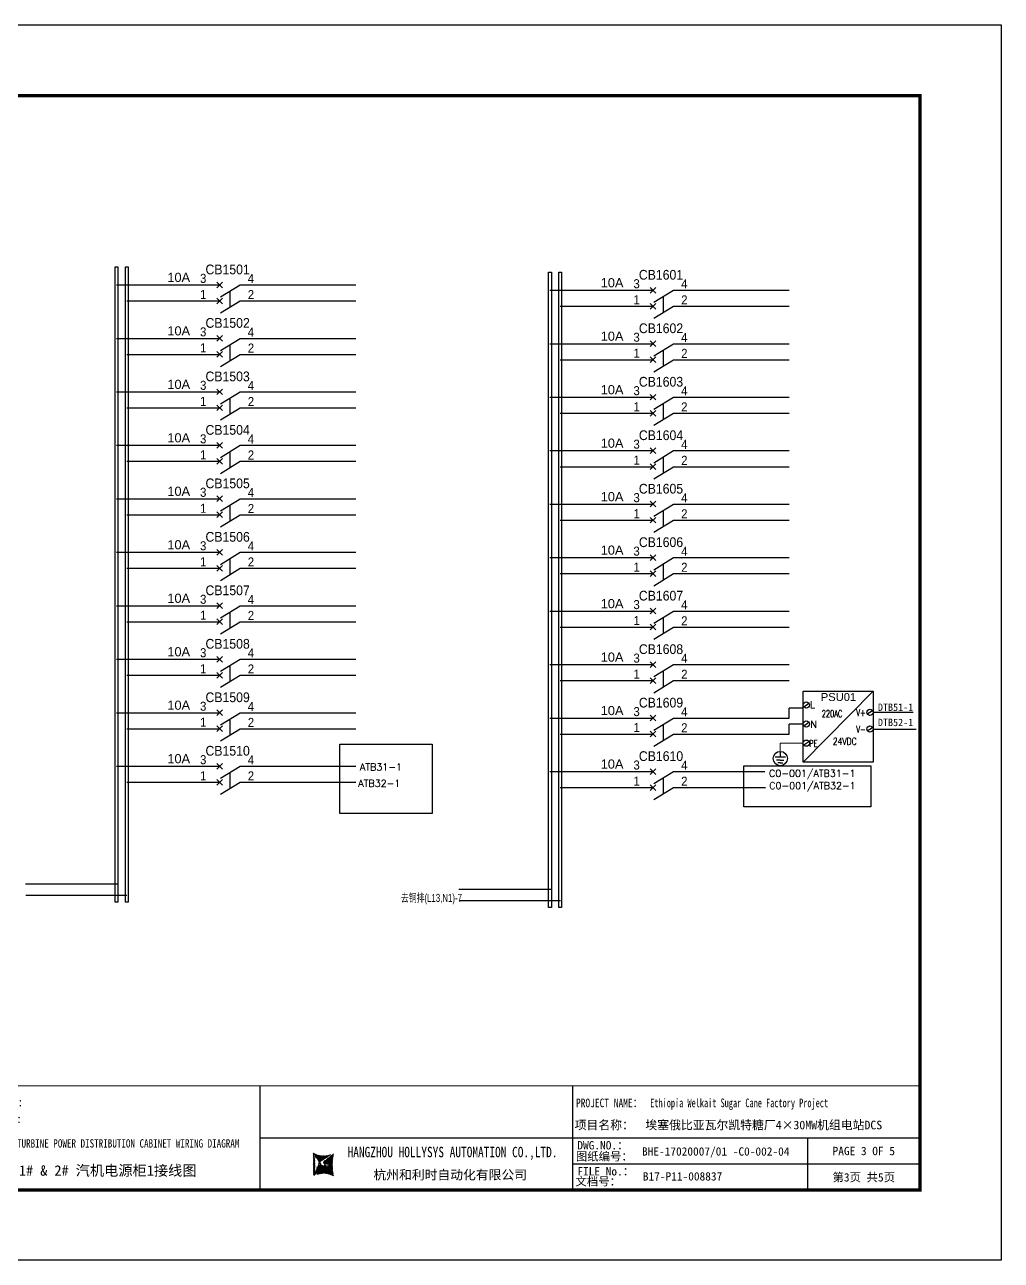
# Model space of a CAD drawing. Extents: x 81444 to 119867, y -54816 to -29062.
# Drawn here: x 103000 to 105811, y -41495 to -37937 of the extents above; entities that cross this region are included whole.
import ezdxf
from ezdxf.enums import TextEntityAlignment as Align
from ezdxf.lldxf.tags import DXFTag

# ---------------------------------------------------------------- set-up
doc = ezdxf.new("R2010")
doc.units = 0
doc.header["$LTSCALE"] = 100
doc.header["$MEASUREMENT"] = 0
for name, color, linetype in [('t', 1, 'Continuous'), ('标准图框及表格', 7, 'Continuous'), ('空气开关', 7, 'Continuous')]:
    doc.layers.add(name, color=color, linetype=linetype)
doc.layers.add('细实线', color=7, linetype='Continuous', lineweight=20)
doc.styles.add('HZ', font='arial.ttf', dxfattribs={"width": 0.7})
doc.styles.add('HZTXT1', font='', dxfattribs={"width": 0.8})
doc.styles.add('ROMANS', font='romans', dxfattribs={"width": 0.8, "height": 2})
doc.styles.add('SIMPLEX', font='simplex')
doc.styles.get("Standard").update_dxf_attribs({"font": ''})
doc.styles.get('HZTXT1').set_extended_font_data('SimSun')
doc.styles.get('Standard').set_extended_font_data('SimSun')
tags = doc.linetypes.add('CENTER', pattern=[2, 1.25, -0.25, 0.25, -0.25]).pattern_tags.tags
tags[10:11] = [DXFTag(74, 4), DXFTag(75, 0), DXFTag(340, '0'), DXFTag(46, 1.0), DXFTag(50, 0.0), DXFTag(44, 0.0), DXFTag(45, 0.0)]
tags[8:9] = [DXFTag(74, 4), DXFTag(75, 0), DXFTag(340, '0'), DXFTag(46, 1.0), DXFTag(50, 0.0), DXFTag(44, 0.0), DXFTag(45, 0.0)]
tags[6:7] = [DXFTag(74, 4), DXFTag(75, 0), DXFTag(340, '0'), DXFTag(46, 1.0), DXFTag(50, 0.0), DXFTag(44, 0.0), DXFTag(45, 0.0)]
tags[4:5] = [DXFTag(74, 4), DXFTag(75, 0), DXFTag(340, '0'), DXFTag(46, 1.0), DXFTag(50, 0.0), DXFTag(44, 0.0), DXFTag(45, 0.0)]
tags = doc.linetypes.add('HIDDEN', pattern=[0.375, 0.25, -0.125]).pattern_tags.tags
tags[6:7] = [DXFTag(74, 4), DXFTag(75, 0), DXFTag(340, '0'), DXFTag(46, 1.0), DXFTag(50, 0.0), DXFTag(44, 0.0), DXFTag(45, 0.0)]
tags[4:5] = [DXFTag(74, 4), DXFTag(75, 0), DXFTag(340, '0'), DXFTag(46, 1.0), DXFTag(50, 0.0), DXFTag(44, 0.0), DXFTag(45, 0.0)]

# ---------------------------------------------------------------- blocks, each defined once
blk = doc.blocks.new('供电端子')
at = {"style": 'HZ', "width": 0.7}
blk.add_attdef('供电端子', (0, 0), '', height=17, dxfattribs=at)
blk = doc.blocks.new('图框')
at = {"layer": '标准图框及表格'}
h = blk.add_hatch(dxfattribs=at)
h.set_pattern_fill('ANSI31', color=5, scale=8.329864, style=0)
edge = h.paths.add_edge_path()
edge.add_arc((2399.3, -2998.2), 55.2, 238.1092, 291.6532)
edge.add_line((2419.6, -3049.4), (2388.5, -3070.2))
edge.add_arc((2238.9, -3078.3), 135.4, 346.3915, 374.25)
edge.add_line((2370.5, -3110.2), (2397.5, -3087.9))
edge.add_line((2391.3, -3080.3), (2396.1, -3080.9))
edge.add_spline(control_points=[(2397.5, -3087.9), (2398.4, -3087), (2400, -3085.5), (2399.9, -3081.3), (2397.4, -3081), (2396.1, -3080.9)], knot_values=[0, 0, 0, 0, 6.844331, 12.400427, 18.769243, 18.769243, 18.769243, 18.769243], weights=[1, 1, 1, 1, 1, 1], degree=3, periodic=0)
edge.add_spline(control_points=[(2388.5, -3070.3), (2387.8, -3070.9), (2386.5, -3072), (2385.5, -3073.4), (2385.1, -3074)], knot_values=[0, 0, 0, 0, 5.253674, 9.488439, 9.488439, 9.488439, 9.488439], weights=[1, 1, 1, 1, 1], degree=3, periodic=0)
edge.add_spline(control_points=[(2386.3, -3072.3), (2385.7, -3072.9), (2384.6, -3074.4), (2384.9, -3077.7), (2387.9, -3079.9), (2390.2, -3080.1), (2391.3, -3080.3)], knot_values=[10.665975, 10.665975, 10.665975, 10.665975, 18.977704, 28.894558, 41.119554, 52.646925, 52.646925, 52.646925, 52.646925], weights=[1, 1, 1, 1, 1, 1, 1], degree=3, periodic=0)
h = blk.add_hatch(dxfattribs=at)
h.set_pattern_fill('ANSI31', color=3, scale=8.329864, style=0)
edge = h.paths.add_edge_path()
edge.add_line((2402.5, -3075.8), (2407.7, -3076.4))
edge.add_spline(control_points=[(2401, -3068.8), (2400.2, -3069.6), (2398.5, -3071.2), (2398.6, -3075.4), (2401.1, -3075.6), (2402.4, -3075.8)], knot_values=[0, 0, 0, 0, 6.844331, 12.400427, 18.769243, 18.769243, 18.769243, 18.769243], weights=[1, 1, 1, 1, 1, 1], degree=3, periodic=0)
edge.add_line((2428, -3046.5), (2401, -3068.8))
edge.add_spline(control_points=[(2412.6, -3083.9), (2413, -3083.4), (2413.9, -3082.1), (2413.6, -3078.9), (2410.7, -3076.8), (2408.3, -3076.5), (2407.2, -3076.4)], knot_values=[12.654089, 12.654089, 12.654089, 12.654089, 18.977704, 28.894558, 41.119554, 52.646925, 52.646925, 52.646925, 52.646925], weights=[1, 1, 1, 1, 1, 1, 1], degree=3, periodic=0)
edge.add_line((2411.6, -3085), (2412.8, -3083.7))
edge.add_line((2410, -3086.4), (2411.6, -3085))
edge.add_line((2378.9, -3107.2), (2410, -3086.4))
edge.add_arc((2399.3, -3158.5), 55.2, 58.1092, 111.6532)
edge.add_arc((2559.6, -3078.3), 135.4, 166.3915, 194.25)
at = {"color": 7}
for p, q in [((2215.6, -2851.6), (2215.6, -3151.6)), ((3115.6, -2851.6), (3115.6, -3151.6)), ((0, -2911.6), (1340.2, -2911.6)), ((2215.6, -3001.6), (3115.6, -3001.6)), ((3115.6, -3001.6), (4115.6, -3001.6)), ((3791.8, -3001.6), (3791.8, -3151.6)), ((0, -3031.6), (1340.2, -3031.6)), ((4115.6, -3076.6), (3115.6, -3076.6))]:
    blk.add_line(p, q, dxfattribs=at)
at = {"color": 7, "const_width": 3}
blk.add_lwpolyline([(4115.6, -2851.6), (0, -2851.6)], dxfattribs=at)
at = {"layer": 't', "color": 7}
for p, q in [((31.9, -2905), (59.9, -2859.1)), ((87.8, -2905), (59.9, -2859.1)), ((31.9, -2905), (87.8, -2905)), ((31.9, -2993), (59.9, -2947.1)), ((87.8, -2993), (59.9, -2947.1)), ((31.9, -2993), (87.8, -2993))]:
    blk.add_line(p, q, dxfattribs=at)
at = {"layer": 't', "color": 7, "const_width": 9.62}
blk.add_lwpolyline([(4115.6, -3151.6), (4115.6, 0), (0, 0), (0, -3151.6)], close=True, dxfattribs=at)
at = {"layer": 't', "color": 7, "const_width": 2.4}
for points in [[(118.8, -2852.8), (118.8, -3151.6)], [(299.1, -2852.8), (299.1, -3151.6)], [(604.4, -2852.8), (604.4, -3156.4)], [(792, -2852.8), (792, -3156.4)], [(979.6, -2852.8), (979.6, -3156.4)], [(1159.9, -2852.8), (1159.9, -3156.4)], [(1340.2, -2852.8), (1340.2, -3156.4)]]:
    blk.add_lwpolyline(points, dxfattribs=at)
at = {"color": 7, "linetype": 'CENTER'}
for s, height, p in [('图纸编号：', 24, (3125.2, -3066.7)), ('杭州和利时自动化有限公司', 27, (2542.5, -3121.1)), ('文档号：', 24, (3124, -3138.7))]:
    blk.add_text(s, height=height, dxfattribs=at).set_placement(p)
at = {"color": 7, "flags": 8}
for tag, p, height in [('DWG.NAME:', (1381.6, -2910.4), 25), ('PROJECTNAME:', (3125.5, -2912.8), 24), ('PROJECTNAME：', (3339.1, -2913.1), 25), ('DWG.NO.:', (3128.2, -3030.4), 24), ('图纸编号', (3315.4, -3052.4), 24), ('FILENO.:', (3128.7, -3106.1), 24), ('文档号', (3317.7, -3124.1), 24)]:
    blk.add_attdef(tag, p, '', height=height, dxfattribs=at)
for tag, height, p in [('RENLIU', 24, (698.2, -2950.4)), ('SHUFENWANG', 24, (885.8, -2950.4)), ('FANGHOU', 24, (1069.7, -2950.4)), ('DANDANLI', 24, (1250, -2950.4)), ('A', 23, (59.9, -2974.9)), ('设计时间', 23, (213.9, -2974.9)), ('刘仁', 23, (698.2, -3002.2)), ('王姝芬', 23, (885.8, -3002.2)), ('侯方', 23, (1069.7, -3002.2)), ('李丹丹', 23, (1250, -3002.2)), ('#10STATIONONTROLCABINETCOVER', 30, (1777.9, -3017.2)), ('REV.', 24, (59.4, -3063)), ('DATE', 24, (208.9, -3063)), ('DESCRIPTION', 24, (451.7, -3063)), ('PREPARED', 24, (698.2, -3063)), ('CHECKED', 24, (885.8, -3063)), ('SIGNED', 24, (1069.7, -3063)), ('APPROVED', 24, (1250, -3063)), ('PAGEXOFX', 24, (3953.7, -3039.1)), ('图纸名称', 30, (1777.9, -3094.7)), ('第几页共几页', 24, (3953.7, -3114.1))]:
    blk.add_attdef(tag, text='', height=height, dxfattribs=at).set_placement(p, align=Align.MIDDLE)
for tag, p in [('图纸名称:', (1377.8, -2965.9)), ('项目名称：', (3121.6, -2984.3)), ('项目名称：', (3325, -2984.3))]:
    blk.add_attdef(tag, text='', height=25, dxfattribs=at).set_placement(p, align=Align.BOTTOM_LEFT)
at = {"color": 7, "width": 0.8, "flags": 8}
blk.add_attdef('HANGZHOUHOLLYSYSAUTOMATIONCO.,LTD.', text='', height=24, dxfattribs=at).set_placement((2770.1, -3045.7), align=Align.MIDDLE)
at = {"layer": 't', "color": 7}
for s, p in [('版次', (59.9, -3117.6)), ('日  期', (204.2, -3117.6)), ('描  述', (444.5, -3117.6)), ('设  计', (701.5, -3117.6)), ('审  核', (885.6, -3117.6)), ('会  签', (1065, -3117.6)), ('审  批', (1245.3, -3117.6))]:
    blk.add_text(s, height=25, dxfattribs=at).set_placement(p, align=Align.MIDDLE_CENTER)
at = {"layer": '标准图框及表格', "color": 5, "style": 'HZ'}
for s, p in [('pgqh', (2373.9, -3059.7)), ('hollilas', (2374.1, -3086))]:
    blk.add_text(s, height=5.21, dxfattribs=at).set_placement(p)
at = {"layer": '标准图框及表格', "color": 3, "style": 'HZ'}
for s, height, p in [('auto', 8.68, (2400.9, -3074.2)), ('hollysys', 4.34, (2402.5, -3099.7))]:
    blk.add_text(s, height=height, dxfattribs=at).set_placement(p)
blk = doc.blocks.new('SM电源接线块配电')
at = {"color": 7}
for p, q in [((1.5, -45.1), (16.4, -35.1)), ((184.6, -66.2), (199.6, -56.3)), ((1.5, -100.1), (16.4, -90.1)), ((184.6, -114.7), (199.6, -104.7)), ((1.5, -155.1), (16.4, -145.2))]:
    blk.add_line(p, q, dxfattribs=at)
blk.add_lwpolyline([(0, 0), (201.1, 0), (201.1, -204.6), (0, -204.6)], close=True, dxfattribs=at)
for centre in [(9, -40.1), (192.1, -61.3), (9, -95.1), (192.1, -109.7), (9, -150.2)]:
    blk.add_circle(centre, 8.97, dxfattribs=at)
at = {"layer": '细实线'}
blk.add_line((0, -204.6), (201.1, 0), dxfattribs=at)
at = {"layer": '空气开关', "style": 'ROMANS'}
for s, p in [('L', (19.5, -49.5)), ('N', (20.9, -106.1))]:
    blk.add_text(s, height=20, dxfattribs=at).set_placement(p)
at = {"layer": '空气开关', "style": 'ROMANS', "width": 0.7}
blk.add_text('220AC', height=20, dxfattribs=at).set_placement((83.2, -75.4), align=Align.CENTER)
for s, p in [('V+', (153.2, -72.2)), ('V-', (153.2, -120.7)), ('PE', (17.3, -161.1))]:
    blk.add_text(s, height=20, dxfattribs=at).set_placement(p)
at = {"layer": '细实线', "color": 0, "style": 'HZ'}
blk.add_attdef('电源位号', text='', height=23, dxfattribs=at).set_placement((101.6, -28.8), align=Align.CENTER)
at = {"layer": '细实线', "color": 0, "style": 'ROMANS', "width": 0.8}
blk.add_attdef('24VDC', text='', height=20, dxfattribs=at).set_placement((119.6, -155.3), align=Align.CENTER)
at = {"layer": '细实线', "style": 'HZ'}
blk.add_attdef('电流', text='', height=20, dxfattribs=at).set_placement((111, -185.9), align=Align.CENTER)

msp = doc.modelspace()

# ---------------------------------------------------------------- linework, layer by layer
at = {"color": 43}
for p, q in [((103264.6, -38686.5), (103561.2, -38686.5)), ((103619.8, -38686.5), (103953.5, -38686.5)), ((104511.8, -38701.9), (104808.5, -38701.9)), ((104867, -38701.9), (105200.7, -38701.9)), ((103264.6, -38840.5), (103561.2, -38840.5)), ((103619.8, -38840.5), (103953.5, -38840.5)), ((104511.8, -38855.9), (104808.5, -38855.9)), ((104867, -38855.9), (105200.7, -38855.9)), ((103264.6, -38994.5), (103561.2, -38994.5)), ((103619.8, -38994.5), (103953.5, -38994.5)), ((104511.8, -39009.9), (104808.5, -39009.9)), ((104867, -39009.9), (105200.7, -39009.9)), ((103264.6, -39148.5), (103561.2, -39148.5)), ((103619.8, -39148.5), (103953.5, -39148.5)), ((104511.8, -39163.9), (104808.5, -39163.9)), ((104867, -39163.9), (105200.7, -39163.9)), ((103264.6, -39302.5), (103561.2, -39302.5)), ((103619.8, -39302.5), (103953.5, -39302.5)), ((104511.8, -39317.9), (104808.5, -39317.9)), ((104867, -39317.9), (105200.7, -39317.9)), ((103264.6, -39456.5), (103561.2, -39456.5)), ((103619.8, -39456.5), (103953.5, -39456.5)), ((104511.8, -39471.9), (104808.5, -39471.9)), ((104867, -39471.9), (105200.7, -39471.9)), ((103264.6, -39610.5), (103561.2, -39610.5)), ((103619.8, -39610.5), (103953.5, -39610.5)), ((104511.8, -39625.9), (104808.5, -39625.9)), ((104867, -39625.9), (105200.7, -39625.9)), ((103264.6, -39764.5), (103561.2, -39764.5)), ((103619.8, -39764.5), (103953.5, -39764.5)), ((104511.8, -39779.9), (104808.5, -39779.9)), ((104867, -39779.9), (105200.7, -39779.9)), ((103264.6, -39918.5), (103561.2, -39918.5)), ((103619.8, -39918.5), (103953.5, -39918.5)), ((104511.8, -39933.9), (104808.5, -39933.9)), ((104867, -39933.9), (105200.7, -39933.9)), ((103264.6, -40072.5), (103561.2, -40072.5)), ((103619.8, -40072.5), (103953.5, -40072.5)), ((104511.8, -40087.9), (104808.5, -40087.9)), ((104867, -40087.9), (105129.9, -40087.9)), ((103002.4, -40411.5), (103268.9, -40411.5)), ((104249.6, -40426.9), (104516.1, -40426.9))]:
    msp.add_line(p, q, dxfattribs=at)
at = {"color": 6}
for p, q in [((103569.3, -38694.6), (103553.1, -38678.4)), ((103553.1, -38694.6), (103569.3, -38678.4)), ((103563.3, -38721.3), (103619.8, -38686.5)), ((104816.6, -38710), (104800.4, -38693.8)), ((104800.4, -38710), (104816.6, -38693.8)), ((104810.5, -38736.7), (104867, -38701.9)), ((103553.1, -38740.7), (103569.3, -38724.5)), ((103569.3, -38740.7), (103553.1, -38724.5)), ((103563.3, -38767.4), (103619.8, -38732.6)), ((104800.4, -38756.1), (104816.6, -38739.9)), ((104816.6, -38756.1), (104800.4, -38739.9)), ((104810.5, -38782.8), (104867, -38748)), ((103569.3, -38848.6), (103553.1, -38832.4)), ((103553.1, -38848.6), (103569.3, -38832.4)), ((103563.3, -38875.3), (103619.8, -38840.5)), ((104816.6, -38864), (104800.4, -38847.8)), ((104800.4, -38864), (104816.6, -38847.8)), ((103569.3, -38894.7), (103553.1, -38878.5)), ((103553.1, -38894.7), (103569.3, -38878.5)), ((103563.3, -38921.4), (103619.8, -38886.6)), ((104810.5, -38890.7), (104867, -38855.9)), ((104816.6, -38910.1), (104800.4, -38893.9)), ((104800.4, -38910.1), (104816.6, -38893.9)), ((104810.5, -38936.8), (104867, -38902)), ((103553.1, -39002.6), (103569.3, -38986.4)), ((103569.3, -39002.6), (103553.1, -38986.4)), ((103563.3, -39029.3), (103619.8, -38994.5)), ((104800.4, -39018), (104816.6, -39001.8)), ((104816.6, -39018), (104800.4, -39001.8)), ((104810.5, -39044.7), (104867, -39009.9)), ((103553.1, -39048.7), (103569.3, -39032.5)), ((103569.3, -39048.7), (103553.1, -39032.5)), ((103563.3, -39075.4), (103619.8, -39040.6)), ((104800.4, -39064.1), (104816.6, -39047.9)), ((104816.6, -39064.1), (104800.4, -39047.9)), ((104810.5, -39090.8), (104867, -39056)), ((103569.3, -39156.6), (103553.1, -39140.4)), ((103553.1, -39156.6), (103569.3, -39140.4)), ((103563.3, -39183.3), (103619.8, -39148.5)), ((104816.6, -39172), (104800.4, -39155.8)), ((104800.4, -39172), (104816.6, -39155.8)), ((104810.5, -39198.7), (104867, -39163.9)), ((103569.3, -39202.7), (103553.1, -39186.5)), ((103553.1, -39202.7), (103569.3, -39186.5)), ((103563.3, -39229.4), (103619.8, -39194.6)), ((104816.6, -39218.1), (104800.4, -39201.9)), ((104800.4, -39218.1), (104816.6, -39201.9)), ((104810.5, -39244.8), (104867, -39210)), ((103553.1, -39310.6), (103569.3, -39294.4)), ((103569.3, -39310.6), (103553.1, -39294.4)), ((103563.3, -39337.3), (103619.8, -39302.5)), ((104800.4, -39326), (104816.6, -39309.8)), ((104816.6, -39326), (104800.4, -39309.8)), ((103553.1, -39356.7), (103569.3, -39340.5)), ((103569.3, -39356.7), (103553.1, -39340.5)), ((103563.3, -39383.4), (103619.8, -39348.6)), ((104810.5, -39352.7), (104867, -39317.9)), ((104800.4, -39372.1), (104816.6, -39355.9)), ((104816.6, -39372.1), (104800.4, -39355.9)), ((104810.5, -39398.8), (104867, -39364)), ((103569.3, -39464.6), (103553.1, -39448.4)), ((103553.1, -39464.6), (103569.3, -39448.4)), ((103563.3, -39491.3), (103619.8, -39456.5)), ((104816.6, -39480), (104800.4, -39463.8)), ((104800.4, -39480), (104816.6, -39463.8)), ((104810.5, -39506.7), (104867, -39471.9)), ((103569.3, -39510.7), (103553.1, -39494.5)), ((103553.1, -39510.7), (103569.3, -39494.5)), ((103563.3, -39537.4), (103619.8, -39502.6)), ((104816.6, -39526.1), (104800.4, -39509.9)), ((104800.4, -39526.1), (104816.6, -39509.9)), ((104810.5, -39552.8), (104867, -39518)), ((103569.3, -39618.6), (103553.1, -39602.4)), ((103553.1, -39618.6), (103569.3, -39602.4)), ((103563.3, -39645.3), (103619.8, -39610.5)), ((104816.6, -39634), (104800.4, -39617.8)), ((104800.4, -39634), (104816.6, -39617.8)), ((104810.5, -39660.7), (104867, -39625.9)), ((103569.3, -39664.7), (103553.1, -39648.5)), ((103553.1, -39664.7), (103569.3, -39648.5)), ((103563.3, -39691.4), (103619.8, -39656.6)), ((104816.6, -39680.1), (104800.4, -39663.9)), ((104800.4, -39680.1), (104816.6, -39663.9)), ((104810.5, -39706.8), (104867, -39672)), ((103553.1, -39772.6), (103569.3, -39756.4)), ((103569.3, -39772.6), (103553.1, -39756.4)), ((103563.3, -39799.3), (103619.8, -39764.5)), ((104800.4, -39788), (104816.6, -39771.8)), ((104816.6, -39788), (104800.4, -39771.8)), ((103553.1, -39818.7), (103569.3, -39802.5)), ((103569.3, -39818.7), (103553.1, -39802.5)), ((103563.3, -39845.4), (103619.8, -39810.6)), ((104810.5, -39814.7), (104867, -39779.9)), ((104800.4, -39834.1), (104816.6, -39817.9)), ((104816.6, -39834.1), (104800.4, -39817.9)), ((104810.5, -39860.8), (104867, -39826)), ((103569.3, -39926.6), (103553.1, -39910.4)), ((103553.1, -39926.6), (103569.3, -39910.4)), ((103563.3, -39953.3), (103619.8, -39918.5)), ((104816.6, -39942), (104800.4, -39925.8)), ((104800.4, -39942), (104816.6, -39925.8)), ((104810.5, -39968.7), (104867, -39933.9)), ((103569.3, -39972.7), (103553.1, -39956.5)), ((103553.1, -39972.7), (103569.3, -39956.5)), ((103563.3, -39999.4), (103619.8, -39964.6)), ((104816.6, -39988.1), (104800.4, -39971.9)), ((104800.4, -39988.1), (104816.6, -39971.9)), ((104810.5, -40014.8), (104867, -39980)), ((103569.3, -40080.6), (103553.1, -40064.4)), ((103553.1, -40080.6), (103569.3, -40064.4)), ((103563.3, -40107.3), (103619.8, -40072.5)), ((104816.6, -40096), (104800.4, -40079.8)), ((104800.4, -40096), (104816.6, -40079.8)), ((104810.5, -40122.7), (104867, -40087.9)), ((103569.3, -40126.7), (103553.1, -40110.5)), ((103553.1, -40126.7), (103569.3, -40110.5)), ((103563.3, -40153.4), (103619.8, -40118.6)), ((104816.6, -40142.1), (104800.4, -40125.9)), ((104800.4, -40142.1), (104816.6, -40125.9)), ((104810.5, -40168.8), (104867, -40134))]:
    msp.add_line(p, q, dxfattribs=at)
at = {"color": 5}
for p, q in [((103294.3, -38732.6), (103561.2, -38732.6)), ((103619.8, -38732.6), (103952.9, -38732.6)), ((104541.5, -38748), (104808.5, -38748)), ((104867, -38748), (105200.1, -38748)), ((103294.3, -38886.6), (103561.2, -38886.6)), ((103619.8, -38886.6), (103952.9, -38886.6)), ((104541.5, -38902), (104808.5, -38902)), ((104867, -38902), (105200.1, -38902)), ((103294.3, -39040.6), (103561.2, -39040.6)), ((103619.8, -39040.6), (103952.9, -39040.6)), ((104541.5, -39056), (104808.5, -39056)), ((104867, -39056), (105200.1, -39056)), ((103294.3, -39194.6), (103561.2, -39194.6)), ((103619.8, -39194.6), (103952.9, -39194.6)), ((104541.5, -39210), (104808.5, -39210)), ((104867, -39210), (105200.1, -39210)), ((103294.3, -39348.6), (103561.2, -39348.6)), ((103619.8, -39348.6), (103952.9, -39348.6)), ((104541.5, -39364), (104808.5, -39364)), ((104867, -39364), (105200.1, -39364)), ((103294.3, -39502.6), (103561.2, -39502.6)), ((103619.8, -39502.6), (103952.9, -39502.6)), ((104541.5, -39518), (104808.5, -39518)), ((104867, -39518), (105200.1, -39518)), ((103294.3, -39656.6), (103561.2, -39656.6)), ((103619.8, -39656.6), (103952.9, -39656.6)), ((104541.5, -39672), (104808.5, -39672)), ((104867, -39672), (105200.1, -39672)), ((103294.3, -39810.6), (103561.2, -39810.6)), ((103619.8, -39810.6), (103952.9, -39810.6)), ((104541.5, -39826), (104808.5, -39826)), ((104867, -39826), (105200.1, -39826)), ((105200.3, -39980), (105200.1, -39951.1)), ((105240.6, -39951.1), (105200.3, -39951.1)), ((103294.3, -39964.6), (103561.2, -39964.6)), ((103619.8, -39964.6), (103952.9, -39964.6)), ((104541.5, -39980), (104808.5, -39980)), ((104867, -39980), (105200.1, -39980)), ((103294.3, -40118.6), (103561.2, -40118.6)), ((103619.8, -40118.6), (103952.9, -40118.6)), ((104541.5, -40134), (104808.5, -40134)), ((104867, -40134), (105132.1, -40134)), ((103003.8, -40443.9), (103294.4, -40443.9)), ((104251.1, -40459.3), (104541.7, -40459.3))]:
    msp.add_line(p, q, dxfattribs=at)
at = {"color": 2}
for p, q in [((105200.7, -39933.9), (105200.6, -39905)), ((105241.1, -39905), (105200.7, -39905))]:
    msp.add_line(p, q, dxfattribs=at)
at = {"color": 1}
msp.add_line((105441.9, -39917.2), (105557.4, -39917.2), dxfattribs=at)
at = {"color": 0}
msp.add_line((105441.9, -39965.6), (105566.1, -39965.6), dxfattribs=at)
for p, q in [((105174.6, -40046.7), (105159.9, -40046.7)), ((105174.6, -40054.8), (105164.1, -40054.8)), ((105174.6, -40031.5), (105174.6, -40046.7)), ((105189.3, -40046.7), (105174.6, -40046.7)), ((105174.6, -40054.8), (105185.1, -40054.8)), ((105174.6, -40063), (105167.3, -40063)), ((105174.6, -40063), (105181.9, -40063))]:
    msp.add_line(p, q)
at = {"color": 1}
for points in [[(101196.8, -37937.3), (105810.7, -37937.3), (105810.7, -41495.3), (101196.8, -41495.3)], [(103906.7, -40008.7), (104173.1, -40008.7), (104173.1, -40209), (103906.7, -40209)], [(105069.6, -40071.5), (105435.6, -40071.5), (105435.6, -40189.2), (105069.6, -40189.2)]]:
    msp.add_lwpolyline(points, close=True, dxfattribs=at)
at = {"color": 43}
for points in [[(103268.6, -38634.8), (103268.6, -40463.7), (103260.7, -40463.7), (103260.7, -38634.8)], [(104515.8, -38650.2), (104515.8, -40479), (104507.9, -40479), (104507.9, -38650.2)]]:
    msp.add_lwpolyline(points, close=True, dxfattribs=at)
at = {"color": 5}
for points in [[(103297.7, -38634.8), (103297.7, -40463.7), (103289.9, -40463.7), (103289.9, -38634.8)], [(104544.9, -38650.2), (104544.9, -40479), (104537.1, -40479), (104537.1, -38650.2)]]:
    msp.add_lwpolyline(points, close=True, dxfattribs=at)
msp.add_circle((105174.6, -40050.5), 20.5)
at = {"layer": '空气开关', "color": 6}
for p, q in [((103591.6, -38750), (103591.6, -38703.9)), ((104838.8, -38765.4), (104838.8, -38719.3)), ((103591.6, -38904), (103591.6, -38857.9)), ((104838.8, -38919.4), (104838.8, -38873.3)), ((103591.6, -39058), (103591.6, -39011.9)), ((104838.8, -39073.4), (104838.8, -39027.3)), ((103591.6, -39212), (103591.6, -39165.9)), ((104838.8, -39227.4), (104838.8, -39181.3)), ((103591.6, -39366), (103591.6, -39319.9)), ((104838.8, -39381.4), (104838.8, -39335.3)), ((103591.6, -39520), (103591.6, -39473.9)), ((104838.8, -39535.4), (104838.8, -39489.3)), ((103591.6, -39674), (103591.6, -39627.9)), ((104838.8, -39689.4), (104838.8, -39643.3)), ((103591.6, -39828), (103591.6, -39781.9)), ((104838.8, -39843.4), (104838.8, -39797.3)), ((103591.6, -39982), (103591.6, -39935.9)), ((104838.8, -39997.4), (104838.8, -39951.3)), ((103591.6, -40136), (103591.6, -40089.9)), ((104838.8, -40151.4), (104838.8, -40105.3))]:
    msp.add_line(p, q, dxfattribs=at)
at = {"layer": '细实线'}
msp.add_line((105240.6, -40006.2), (105174.6, -40006.2), dxfattribs=at)
at = {"layer": '细实线', "color": 0}
msp.add_line((105174.6, -40030), (105174.6, -40006.2), dxfattribs=at)

# ---------------------------------------------------------------- block references
at = {"color": 1}
ref = msp.add_blockref('图框', (101461.3, -38141.5), dxfattribs=at)
ref.add_attrib('第几页共几页', '第3页 共5页', dxfattribs={"color": 7, "height": 24, "flags": 8}).set_placement((105415, -41255.6), align=Align.MIDDLE)
ref.add_attrib('图纸编号', 'BHE-17020007/01 -C0-002-04', (104776.7, -41193.9), dxfattribs={"color": 7, "height": 24, "flags": 8})
ref.add_attrib('文档号', 'B17-P11-008837', (104779.1, -41265.6), dxfattribs={"color": 7, "height": 24, "flags": 8})
ref.add_attrib('图纸名称', '1# & 2# 汽机电源柜1接线图', dxfattribs={"color": 7, "height": 30, "flags": 8}).set_placement((103239.2, -41236.2), align=Align.MIDDLE)
ref.add_attrib('刘仁', '史丽红', dxfattribs={"color": 7, "height": 23, "flags": 8}).set_placement((102159.5, -41143.7), align=Align.MIDDLE)
ref.add_attrib('王姝芬', '潘丽君', dxfattribs={"color": 7, "height": 23, "flags": 8}).set_placement((102347.1, -41143.7), align=Align.MIDDLE)
ref.add_attrib('侯方', '张洁', dxfattribs={"color": 7, "height": 23, "flags": 8}).set_placement((102531.1, -41143.7), align=Align.MIDDLE)
ref.add_attrib('李丹丹', '王晓磊', dxfattribs={"color": 7, "height": 23, "flags": 8}).set_placement((102711.3, -41143.7), align=Align.MIDDLE)
ref.add_attrib('设计时间', '17.05.05', dxfattribs={"color": 7, "height": 23, "flags": 8}).set_placement((101675.2, -41116.4), align=Align.MIDDLE)
ref.add_attrib('A', 'E', dxfattribs={"color": 7, "height": 23, "flags": 8}).set_placement((101521.2, -41116.4), align=Align.MIDDLE)
ref.add_attrib('REV.', 'REV.', dxfattribs={"color": 7, "height": 24, "flags": 8}).set_placement((101520.7, -41204.5), align=Align.MIDDLE)
ref.add_attrib('DATE', 'DATE', dxfattribs={"color": 7, "height": 24, "flags": 8}).set_placement((101670.2, -41204.5), align=Align.MIDDLE)
ref.add_attrib('DESCRIBE', 'DESCRIPTION', dxfattribs={"color": 7, "height": 24, "flags": 8}).set_placement((101913, -41204.5), align=Align.MIDDLE)
ref.add_attrib('PREPARE', 'PREPARED', dxfattribs={"color": 7, "height": 24, "flags": 8}).set_placement((102159.5, -41204.5), align=Align.MIDDLE)
ref.add_attrib('VERIFY', 'CHECKED', dxfattribs={"color": 7, "height": 24, "flags": 8}).set_placement((102347.1, -41204.5), align=Align.MIDDLE)
ref.add_attrib('SIGN', 'SIGNED', dxfattribs={"color": 7, "height": 24, "flags": 8}).set_placement((102531.1, -41204.5), align=Align.MIDDLE)
ref.add_attrib('APPROVER', 'APPROVED', dxfattribs={"color": 7, "height": 24, "flags": 8}).set_placement((102711.3, -41204.5), align=Align.MIDDLE)
ref.add_attrib('RENLIU', 'Lihong Shi', dxfattribs={"color": 7, "height": 24, "flags": 8}).set_placement((102159.5, -41091.9), align=Align.MIDDLE)
ref.add_attrib('SHUFENWANG', 'Lijun Pan', dxfattribs={"color": 7, "height": 24, "width": 0.9, "flags": 8}).set_placement((102347.1, -41091.9), align=Align.MIDDLE)
ref.add_attrib('FANGHOU', 'Jie  Zhang', dxfattribs={"color": 7, "height": 24, "flags": 8}).set_placement((102531.1, -41091.9), align=Align.MIDDLE)
ref.add_attrib('DANDANLI', 'Xiaolei Wang', dxfattribs={"color": 7, "height": 24, "flags": 8}).set_placement((102711.3, -41091.9), align=Align.MIDDLE)
ref.add_attrib('DWG.NAME:', 'DWG.NAME:', (102843, -41051.9), dxfattribs={"color": 7, "height": 25, "flags": 8})
ref.add_attrib('#10STATIONONTROLCABINETCOVER', '1# & 2#  TURBINE POWER DISTRIBUTION CABINET WIRING DIAGRAM', dxfattribs={"color": 7, "height": 24, "width": 0.8, "flags": 8}).set_placement((103239.2, -41158.7), align=Align.MIDDLE)
ref.add_attrib('图纸名称:', '图纸名称:', dxfattribs={"color": 7, "height": 25, "flags": 8}).set_placement((102839.1, -41107.4), align=Align.BOTTOM_LEFT)
ref.add_attrib('HANGZHOUHOLLYSYSAUTOMATIONCO.,LTD', 'HANGZHOU HOLLYSYS AUTOMATION CO.,LTD.', dxfattribs={"color": 7, "height": 30, "width": 0.8, "flags": 8}).set_placement((104231.4, -41187.2), align=Align.MIDDLE)
ref.add_attrib('PROJECTNAME：', 'PROJECT NAME：', (104586.7, -41054.6), dxfattribs={"color": 7, "height": 25, "width": 0.8, "flags": 8})
ref.add_attrib('项目名称：', '项目名称：', dxfattribs={"color": 7, "height": 25, "flags": 8}).set_placement((104582.9, -41125.8), align=Align.BOTTOM_LEFT)
ref.add_attrib('PROJECTNAME：', 'Ethiopia Welkait Sugar Cane Factory Project', (104800.4, -41054.6), dxfattribs={"color": 7, "height": 25, "width": 0.7, "flags": 8})
ref.add_attrib('项目名称：', '埃塞俄比亚瓦尔凯特糖厂4×30MW机组电站DCS', dxfattribs={"color": 7, "height": 25, "flags": 8}).set_placement((104786.4, -41125.8), align=Align.BOTTOM_LEFT)
ref.add_attrib('PAGEXOFX', 'PAGE 3 OF 5', dxfattribs={"color": 7, "height": 24, "flags": 8}).set_placement((105415, -41180.6), align=Align.MIDDLE)
ref.add_attrib('DWG.NO.：', 'DWG.NO.：', (104590.7, -41176.1), dxfattribs={"color": 7, "height": 24, "flags": 8})
ref.add_attrib('FILENO.：', 'FILE No.：', (104590.7, -41251.1), dxfattribs={"color": 7, "height": 24, "flags": 8})
ref = msp.add_blockref('供电端子', (103584.2, -38656.1), dxfattribs=dict(xscale=0.9349999999976717, yscale=0.9349999999976717))
ref.add_attrib('供电端子', 'CB1501', dxfattribs={"height": 28.05, "style": 'HZ', "width": 0.9}).set_placement((103584.2, -38656.1), align=Align.CENTER)
ref = msp.add_blockref('供电端子', (103443.4, -38678.1), dxfattribs=dict(xscale=0.9349999999976717, yscale=0.9349999999976717))
ref.add_attrib('供电端子', '10A', dxfattribs={"height": 26.4, "style": 'HZ'}).set_placement((103443.4, -38678.1), align=Align.CENTER)
ref = msp.add_blockref('供电端子', (104690.6, -38693.5), dxfattribs=dict(xscale=0.9349999999976717, yscale=0.9349999999976717))
ref.add_attrib('供电端子', '10A', dxfattribs={"height": 26.4, "style": 'HZ'}).set_placement((104690.6, -38693.5), align=Align.CENTER)
ref = msp.add_blockref('供电端子', (104831.4, -38671.5), dxfattribs=dict(xscale=0.9349999999976717, yscale=0.9349999999976717))
ref.add_attrib('供电端子', 'CB1601', dxfattribs={"height": 28.05, "style": 'HZ', "width": 0.9}).set_placement((104831.4, -38671.5), align=Align.CENTER)
ref = msp.add_blockref('供电端子', (103584.2, -38810.1), dxfattribs=dict(xscale=0.9349999999976717, yscale=0.9349999999976717))
ref.add_attrib('供电端子', 'CB1502', dxfattribs={"height": 28.05, "style": 'HZ', "width": 0.9}).set_placement((103584.2, -38810.1), align=Align.CENTER)
ref = msp.add_blockref('供电端子', (103443.4, -38832.1), dxfattribs=dict(xscale=0.9349999999976717, yscale=0.9349999999976717))
ref.add_attrib('供电端子', '10A', dxfattribs={"height": 26.4, "style": 'HZ'}).set_placement((103443.4, -38832.1), align=Align.CENTER)
ref = msp.add_blockref('供电端子', (104831.4, -38825.5), dxfattribs=dict(xscale=0.9349999999976717, yscale=0.9349999999976717))
ref.add_attrib('供电端子', 'CB1602', dxfattribs={"height": 28.05, "style": 'HZ', "width": 0.9}).set_placement((104831.4, -38825.5), align=Align.CENTER)
ref = msp.add_blockref('供电端子', (104690.6, -38847.5), dxfattribs=dict(xscale=0.9349999999976717, yscale=0.9349999999976717))
ref.add_attrib('供电端子', '10A', dxfattribs={"height": 26.4, "style": 'HZ'}).set_placement((104690.6, -38847.5), align=Align.CENTER)
ref = msp.add_blockref('供电端子', (103443.4, -38986.1), dxfattribs=dict(xscale=0.9349999999976717, yscale=0.9349999999976717))
ref.add_attrib('供电端子', '10A', dxfattribs={"height": 26.4, "style": 'HZ'}).set_placement((103443.4, -38986.1), align=Align.CENTER)
ref = msp.add_blockref('供电端子', (103584.2, -38964.1), dxfattribs=dict(xscale=0.9349999999976717, yscale=0.9349999999976717))
ref.add_attrib('供电端子', 'CB1503', dxfattribs={"height": 28.05, "style": 'HZ', "width": 0.9}).set_placement((103584.2, -38964.1), align=Align.CENTER)
ref = msp.add_blockref('供电端子', (104831.4, -38979.5), dxfattribs=dict(xscale=0.9349999999976717, yscale=0.9349999999976717))
ref.add_attrib('供电端子', 'CB1603', dxfattribs={"height": 28.05, "style": 'HZ', "width": 0.9}).set_placement((104831.4, -38979.5), align=Align.CENTER)
ref = msp.add_blockref('供电端子', (104690.6, -39001.5), dxfattribs=dict(xscale=0.9349999999976717, yscale=0.9349999999976717))
ref.add_attrib('供电端子', '10A', dxfattribs={"height": 26.4, "style": 'HZ'}).set_placement((104690.6, -39001.5), align=Align.CENTER)
ref = msp.add_blockref('供电端子', (103584.2, -39118.1), dxfattribs=dict(xscale=0.9349999999976717, yscale=0.9349999999976717))
ref.add_attrib('供电端子', 'CB1504', dxfattribs={"height": 28.05, "style": 'HZ', "width": 0.9}).set_placement((103584.2, -39118.1), align=Align.CENTER)
ref = msp.add_blockref('供电端子', (103443.4, -39140.1), dxfattribs=dict(xscale=0.9349999999976717, yscale=0.9349999999976717))
ref.add_attrib('供电端子', '10A', dxfattribs={"height": 26.4, "style": 'HZ'}).set_placement((103443.4, -39140.1), align=Align.CENTER)
ref = msp.add_blockref('供电端子', (104690.6, -39155.5), dxfattribs=dict(xscale=0.9349999999976717, yscale=0.9349999999976717))
ref.add_attrib('供电端子', '10A', dxfattribs={"height": 26.4, "style": 'HZ'}).set_placement((104690.6, -39155.5), align=Align.CENTER)
ref = msp.add_blockref('供电端子', (104831.4, -39133.5), dxfattribs=dict(xscale=0.9349999999976717, yscale=0.9349999999976717))
ref.add_attrib('供电端子', 'CB1604', dxfattribs={"height": 28.05, "style": 'HZ', "width": 0.9}).set_placement((104831.4, -39133.5), align=Align.CENTER)
ref = msp.add_blockref('供电端子', (103584.2, -39272.1), dxfattribs=dict(xscale=0.9349999999976717, yscale=0.9349999999976717))
ref.add_attrib('供电端子', 'CB1505', dxfattribs={"height": 28.05, "style": 'HZ', "width": 0.9}).set_placement((103584.2, -39272.1), align=Align.CENTER)
ref = msp.add_blockref('供电端子', (103443.4, -39294.1), dxfattribs=dict(xscale=0.9349999999976717, yscale=0.9349999999976717))
ref.add_attrib('供电端子', '10A', dxfattribs={"height": 26.4, "style": 'HZ'}).set_placement((103443.4, -39294.1), align=Align.CENTER)
ref = msp.add_blockref('供电端子', (104831.4, -39287.5), dxfattribs=dict(xscale=0.9349999999976717, yscale=0.9349999999976717))
ref.add_attrib('供电端子', 'CB1605', dxfattribs={"height": 28.05, "style": 'HZ', "width": 0.9}).set_placement((104831.4, -39287.5), align=Align.CENTER)
ref = msp.add_blockref('供电端子', (104690.6, -39309.5), dxfattribs=dict(xscale=0.9349999999976717, yscale=0.9349999999976717))
ref.add_attrib('供电端子', '10A', dxfattribs={"height": 26.4, "style": 'HZ'}).set_placement((104690.6, -39309.5), align=Align.CENTER)
ref = msp.add_blockref('供电端子', (103443.4, -39448.1), dxfattribs=dict(xscale=0.9349999999976717, yscale=0.9349999999976717))
ref.add_attrib('供电端子', '10A', dxfattribs={"height": 26.4, "style": 'HZ'}).set_placement((103443.4, -39448.1), align=Align.CENTER)
ref = msp.add_blockref('供电端子', (103584.2, -39426.1), dxfattribs=dict(xscale=0.9349999999976717, yscale=0.9349999999976717))
ref.add_attrib('供电端子', 'CB1506', dxfattribs={"height": 28.05, "style": 'HZ', "width": 0.9}).set_placement((103584.2, -39426.1), align=Align.CENTER)
ref = msp.add_blockref('供电端子', (104831.4, -39441.5), dxfattribs=dict(xscale=0.9349999999976717, yscale=0.9349999999976717))
ref.add_attrib('供电端子', 'CB1606', dxfattribs={"height": 28.05, "style": 'HZ', "width": 0.9}).set_placement((104831.4, -39441.5), align=Align.CENTER)
ref = msp.add_blockref('供电端子', (104690.6, -39463.5), dxfattribs=dict(xscale=0.9349999999976717, yscale=0.9349999999976717))
ref.add_attrib('供电端子', '10A', dxfattribs={"height": 26.4, "style": 'HZ'}).set_placement((104690.6, -39463.5), align=Align.CENTER)
ref = msp.add_blockref('供电端子', (103584.2, -39580.1), dxfattribs=dict(xscale=0.9349999999976717, yscale=0.9349999999976717))
ref.add_attrib('供电端子', 'CB1507', dxfattribs={"height": 28.05, "style": 'HZ', "width": 0.9}).set_placement((103584.2, -39580.1), align=Align.CENTER)
ref = msp.add_blockref('供电端子', (103443.4, -39602.1), dxfattribs=dict(xscale=0.9349999999976717, yscale=0.9349999999976717))
ref.add_attrib('供电端子', '10A', dxfattribs={"height": 26.4, "style": 'HZ'}).set_placement((103443.4, -39602.1), align=Align.CENTER)
ref = msp.add_blockref('供电端子', (104690.6, -39617.5), dxfattribs=dict(xscale=0.9349999999976717, yscale=0.9349999999976717))
ref.add_attrib('供电端子', '10A', dxfattribs={"height": 26.4, "style": 'HZ'}).set_placement((104690.6, -39617.5), align=Align.CENTER)
ref = msp.add_blockref('供电端子', (104831.4, -39595.5), dxfattribs=dict(xscale=0.9349999999976717, yscale=0.9349999999976717))
ref.add_attrib('供电端子', 'CB1607', dxfattribs={"height": 28.05, "style": 'HZ', "width": 0.9}).set_placement((104831.4, -39595.5), align=Align.CENTER)
ref = msp.add_blockref('供电端子', (103584.2, -39734.1), dxfattribs=dict(xscale=0.9349999999976717, yscale=0.9349999999976717))
ref.add_attrib('供电端子', 'CB1508', dxfattribs={"height": 28.05, "style": 'HZ', "width": 0.9}).set_placement((103584.2, -39734.1), align=Align.CENTER)
at = {"color": 3}
ref = msp.add_blockref('供电端子', (103443.4, -39756.1), dxfattribs=dict(at, xscale=0.9349999999976717, yscale=0.9349999999976717))
ref.add_attrib('供电端子', '10A', dxfattribs={"height": 26.4, "style": 'HZ'}).set_placement((103443.4, -39756.1), align=Align.CENTER)
ref = msp.add_blockref('供电端子', (104831.4, -39749.5), dxfattribs=dict(xscale=0.9349999999976717, yscale=0.9349999999976717))
ref.add_attrib('供电端子', 'CB1608', dxfattribs={"height": 28.05, "style": 'HZ', "width": 0.9}).set_placement((104831.4, -39749.5), align=Align.CENTER)
ref = msp.add_blockref('供电端子', (104690.6, -39771.5), dxfattribs=dict(xscale=0.9349999999976717, yscale=0.9349999999976717))
ref.add_attrib('供电端子', '10A', dxfattribs={"height": 26.4, "style": 'HZ'}).set_placement((104690.6, -39771.5), align=Align.CENTER)
ref = msp.add_blockref('供电端子', (103443.4, -39910.1), dxfattribs=dict(xscale=0.9349999999976717, yscale=0.9349999999976717))
ref.add_attrib('供电端子', '10A', dxfattribs={"height": 26.4, "style": 'HZ'}).set_placement((103443.4, -39910.1), align=Align.CENTER)
ref = msp.add_blockref('供电端子', (103584.2, -39888.1), dxfattribs=dict(xscale=0.9349999999976717, yscale=0.9349999999976717))
ref.add_attrib('供电端子', 'CB1509', dxfattribs={"height": 28.05, "style": 'HZ', "width": 0.9}).set_placement((103584.2, -39888.1), align=Align.CENTER)
ref = msp.add_blockref('供电端子', (104831.4, -39903.5), dxfattribs=dict(xscale=0.9349999999976717, yscale=0.9349999999976717))
ref.add_attrib('供电端子', 'CB1609', dxfattribs={"height": 28.05, "style": 'HZ', "width": 0.9}).set_placement((104831.4, -39903.5), align=Align.CENTER)
at = {"lineweight": -2}
ref = msp.add_blockref('SM电源接线块配电', (105240.6, -39856), dxfattribs=at)
ref.add_attrib('电源位号', 'PSU01', dxfattribs={"layer": '细实线', "color": 0, "height": 23, "style": 'HZ'}).set_placement((105342.2, -39884.8), align=Align.CENTER)
ref.add_attrib('24VDC', '24VDC', dxfattribs={"layer": '细实线', "color": 0, "height": 20, "style": 'ROMANS', "width": 0.8}).set_placement((105360.2, -40011.3), align=Align.CENTER)
ref = msp.add_blockref('供电端子', (104690.6, -39925.5), dxfattribs=dict(xscale=0.9349999999976717, yscale=0.9349999999976717))
ref.add_attrib('供电端子', '10A', dxfattribs={"height": 26.4, "style": 'HZ'}).set_placement((104690.6, -39925.5), align=Align.CENTER)
ref = msp.add_blockref('供电端子', (103584.2, -40042.1), dxfattribs=dict(xscale=0.9349999999976717, yscale=0.9349999999976717))
ref.add_attrib('供电端子', 'CB1510', dxfattribs={"height": 28.05, "style": 'HZ', "width": 0.9}).set_placement((103584.2, -40042.1), align=Align.CENTER)
ref = msp.add_blockref('供电端子', (103443.4, -40064.1), dxfattribs=dict(xscale=0.9349999999976717, yscale=0.9349999999976717))
ref.add_attrib('供电端子', '10A', dxfattribs={"height": 26.4, "style": 'HZ'}).set_placement((103443.4, -40064.1), align=Align.CENTER)
ref = msp.add_blockref('供电端子', (104690.6, -40079.5), dxfattribs=dict(xscale=0.9349999999976717, yscale=0.9349999999976717))
ref.add_attrib('供电端子', '10A', dxfattribs={"height": 26.4, "style": 'HZ'}).set_placement((104690.6, -40079.5), align=Align.CENTER)
ref = msp.add_blockref('供电端子', (104831.4, -40057.5), dxfattribs=dict(xscale=0.9349999999976717, yscale=0.9349999999976717))
ref.add_attrib('供电端子', 'CB1610', dxfattribs={"height": 28.05, "style": 'HZ', "width": 0.9}).set_placement((104831.4, -40057.5), align=Align.CENTER)

# ---------------------------------------------------------------- texts
at = {"lineweight": -3, "style": 'HZTXT1'}
for s, p in [('DTB51-1', (105557.4, -39913.4)), ('DTB52-1', (105557.4, -39957.1))]:
    msp.add_text(s, height=21.38, dxfattribs=at).set_placement(p, align=Align.RIGHT)
at = {"color": 7, "linetype": 'HIDDEN', "lineweight": -3, "style": 'SIMPLEX'}
for s, p in [('ATB31-1', (104025.4, -40074.9)), ('C0-001/ATB31-1', (105266.7, -40094.4)), ('ATB32-1', (104020.7, -40122)), ('C0-001/ATB32-1', (105267.2, -40130))]:
    msp.add_text(s, height=20, dxfattribs=at).set_placement(p, align=Align.MIDDLE)
at = {"style": 'HZ', "width": 0.7}
msp.add_text('去铜排(L13,N1)-7', height=23.1, dxfattribs=at).set_placement((104082.8, -40463.3))
at = {"layer": '空气开关', "style": 'HZ', "width": 0.9}
for s, p in [('3', (103504.8, -38680.8)), ('4', (103642.2, -38681.3)), ('3', (104752.1, -38696.2)), ('4', (104889.5, -38696.7)), ('1', (103504.8, -38726.9)), ('2', (103642.2, -38727.4)), ('1', (104752.1, -38742.3)), ('2', (104889.5, -38742.8)), ('3', (103504.8, -38834.8)), ('4', (103642.2, -38835.3)), ('3', (104752.1, -38850.2)), ('4', (104889.5, -38850.7)), ('1', (103504.8, -38880.9)), ('2', (103642.2, -38881.4)), ('1', (104752.1, -38896.3)), ('2', (104889.5, -38896.8)), ('3', (103504.8, -38988.8)), ('4', (103642.2, -38989.3)), ('3', (104752.1, -39004.2)), ('4', (104889.5, -39004.7)), ('1', (103504.8, -39034.9)), ('2', (103642.2, -39035.4)), ('1', (104752.1, -39050.3)), ('2', (104889.5, -39050.8)), ('3', (103504.8, -39142.8)), ('4', (103642.2, -39143.3)), ('3', (104752.1, -39158.2)), ('4', (104889.5, -39158.7)), ('1', (103504.8, -39188.9)), ('2', (103642.2, -39189.4)), ('1', (104752.1, -39204.3)), ('2', (104889.5, -39204.8)), ('3', (103504.8, -39296.8)), ('4', (103642.2, -39297.3)), ('3', (104752.1, -39312.2)), ('4', (104889.5, -39312.7)), ('1', (103504.8, -39342.9)), ('2', (103642.2, -39343.4)), ('1', (104752.1, -39358.3)), ('2', (104889.5, -39358.8)), ('3', (103504.8, -39450.8)), ('4', (103642.2, -39451.3)), ('3', (104752.1, -39466.2)), ('4', (104889.5, -39466.7)), ('1', (103504.8, -39496.9)), ('2', (103642.2, -39497.4)), ('1', (104752.1, -39512.3)), ('2', (104889.5, -39512.8)), ('3', (103504.8, -39604.8)), ('4', (103642.2, -39605.3)), ('3', (104752.1, -39620.2)), ('4', (104889.5, -39620.7)), ('1', (103504.8, -39650.9)), ('2', (103642.2, -39651.4)), ('1', (104752.1, -39666.3)), ('2', (104889.5, -39666.8)), ('3', (103504.8, -39758.8)), ('4', (103642.2, -39759.3)), ('3', (104752.1, -39774.2)), ('4', (104889.5, -39774.7)), ('1', (103504.8, -39804.9)), ('2', (103642.2, -39805.4)), ('1', (104752.1, -39820.3)), ('2', (104889.5, -39820.8)), ('3', (103504.8, -39912.8)), ('4', (103642.2, -39913.3)), ('3', (104752.1, -39928.2)), ('4', (104889.5, -39928.7)), ('1', (103504.8, -39958.9)), ('2', (103642.2, -39959.4)), ('1', (104752.1, -39974.3)), ('2', (104889.5, -39974.8)), ('3', (103504.8, -40066.8)), ('4', (103642.2, -40067.3)), ('3', (104752.1, -40082.2)), ('4', (104889.5, -40082.7)), ('1', (103504.8, -40112.9)), ('2', (103642.2, -40113.4)), ('1', (104752.1, -40128.3)), ('2', (104889.5, -40128.8))]:
    msp.add_text(s, height=26, dxfattribs=at).set_placement(p)

doc.saveas('drawing.dxf')
